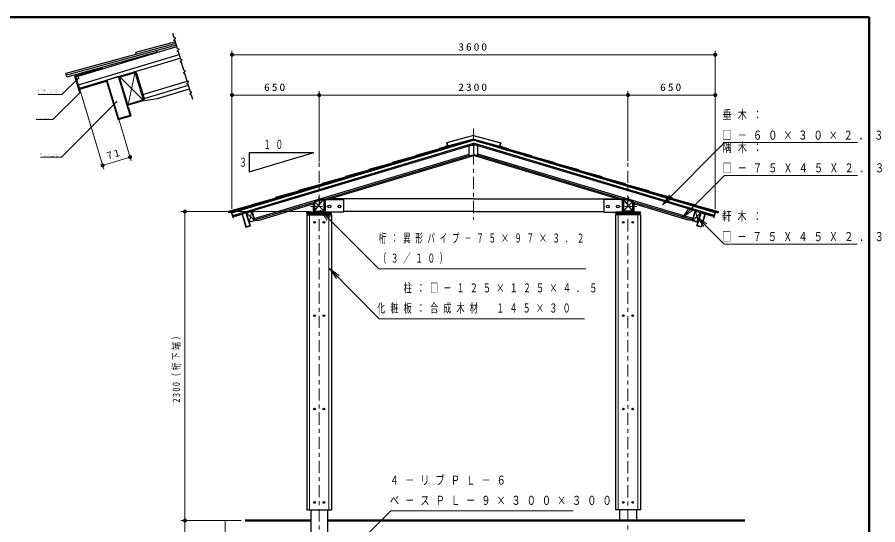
# Model space of a CAD drawing. Units: millimetres on the paper, with parts at other scales. Extents: x -385 to 2, y 0 to 267.
# Drawn here: x -211.6 to 2.1, y 141.1 to 267 of the extents above; entities that cross this region are included whole.
import ezdxf
from ezdxf.enums import TextEntityAlignment as Align

# ---------------------------------------------------------------- set-up
doc = ezdxf.new("R2010")
doc.units = ezdxf.units.MM
doc.linetypes.add('USER2', pattern=[6, 3, -1, 1, -1])
doc.layers.add('LY_1', color=7, linetype='Continuous', lineweight=25)
doc.styles.add('ＭＳ ゴシック', font='')
doc.styles.get('ＭＳ ゴシック').set_extended_font_data('MS Gothic')

# ---------------------------------------------------------------- blocks, each defined once
blk = doc.blocks.new('filled_dot')
at = {"color": 0, "linetype": 'Continuous', "lineweight": -2, "const_width": 1.25}
blk.add_lwpolyline([(-0.625, 0, 1), (0.625, 0, 1)], format="xyb", close=True, dxfattribs=at)

msp = doc.modelspace()

# ---------------------------------------------------------------- linework, layer by layer
at = {"layer": 'LY_1', "lineweight": 50}
for p, q in [((0, 267), (-385, 267)), ((0, 0), (0, 267)), ((-154.989, 142.138), (-138.659, 142.138)), ((-134.492, 142.138), (-30.901, 142.138))]:
    msp.add_line(p, q, dxfattribs=at)
at = {"layer": 'LY_1', "color": 40}
for p, q in [((-172.293, 260.929), (-182.155, 258.233)), ((-172.164, 260.497), (-199.448, 253.04)), ((-172.034, 260.066), (-199.329, 252.606)), ((-196.969, 252.247), (-171.941, 259.755)), ((-176.815, 258.295), (-176.934, 258.729)), ((-176.815, 258.293), (-199.21, 252.172)), ((-196.365, 250.235), (-171.338, 257.744)), ((-182.157, 258.234), (-182.032, 257.801)), ((-197.218, 252.381), (-190.262, 254.468)), ((-199.21, 252.173), (-199.447, 253.041)), ((-196.011, 248.358), (-197.218, 252.381)), ((-196.107, 249.373), (-196.969, 252.247)), ((-186.394, 252.288), (-189.268, 251.426)), ((-183.521, 242.71), (-186.394, 252.288)), ((-196.049, 249.182), (-189.401, 251.176)), ((-189.401, 251.176), (-186.528, 241.599)), ((-189.268, 251.426), (-186.394, 241.848)), ((-195.819, 248.416), (-196.049, 249.182)), ((-196.011, 248.358), (-195.819, 248.416)), ((-183.272, 242.576), (-183.904, 244.683)), ((-186.528, 241.599), (-183.272, 242.576)), ((-186.394, 241.848), (-183.521, 242.71)), ((-98.242, 237.691), (-104.966, 235.853)), ((-98.242, 237.622), (-104.884, 235.806)), ((-98.242, 237.691), (-91.519, 235.853)), ((-98.242, 237.622), (-91.601, 235.806)), ((-158.242, 218.504), (-98.242, 236.504)), ((-158.041, 217.833), (-98.242, 235.773)), ((-99.273, 236.2), (-118.438, 230.961)), ((-98.242, 236.637), (-112.627, 232.705)), ((-98.242, 236.792), (-106.816, 234.449)), ((-104.755, 235.081), (-105.334, 234.923)), ((-104.966, 235.853), (-104.755, 235.081)), ((-104.884, 235.806), (-104.673, 235.035)), ((-98.242, 236.792), (-89.668, 234.449)), ((-98.242, 236.637), (-83.857, 232.705)), ((-38.243, 218.504), (-98.242, 236.504)), ((-38.444, 217.833), (-98.242, 235.773)), ((-97.212, 236.2), (-78.046, 230.961)), ((-91.601, 235.806), (-91.812, 235.035)), ((-91.519, 235.853), (-91.73, 235.081)), ((-91.73, 235.081), (-91.151, 234.923)), ((-105.084, 234.456), (-124.249, 229.218)), ((-106.817, 234.449), (-106.775, 234.305)), ((-91.401, 234.456), (-72.236, 229.218)), ((-89.668, 234.449), (-89.71, 234.305)), ((-116.706, 230.969), (-135.871, 225.73)), ((-110.895, 232.712), (-130.06, 227.474)), ((-118.439, 230.962), (-118.397, 230.818)), ((-116.748, 231.113), (-116.706, 230.969)), ((-112.628, 232.706), (-112.586, 232.561)), ((-110.937, 232.857), (-110.895, 232.713)), ((-85.548, 232.857), (-85.59, 232.713)), ((-85.59, 232.712), (-66.425, 227.474)), ((-83.857, 232.706), (-83.899, 232.561)), ((-79.737, 231.113), (-79.779, 230.969)), ((-79.779, 230.969), (-60.614, 225.73)), ((-78.046, 230.962), (-78.088, 230.818)), ((-122.517, 229.225), (-141.691, 223.984)), ((-124.25, 229.218), (-124.208, 229.074)), ((-122.559, 229.369), (-122.517, 229.225)), ((-73.926, 229.369), (-73.968, 229.225)), ((-73.968, 229.225), (-54.794, 223.984)), ((-72.235, 229.218), (-72.277, 229.074)), ((-128.328, 227.481), (-147.493, 222.243)), ((-130.061, 227.474), (-130.019, 227.33)), ((-128.37, 227.626), (-128.328, 227.482)), ((-68.115, 227.626), (-68.157, 227.482)), ((-68.157, 227.481), (-48.992, 222.243)), ((-66.424, 227.474), (-66.466, 227.33)), ((-134.139, 225.737), (-153.304, 220.499)), ((-135.872, 225.731), (-135.83, 225.587)), ((-134.181, 225.882), (-134.139, 225.738)), ((-62.304, 225.882), (-62.346, 225.738)), ((-62.346, 225.737), (-43.181, 220.499)), ((-60.613, 225.731), (-60.655, 225.587)), ((-139.951, 223.993), (-159.068, 218.768)), ((-145.711, 222.263), (-159.029, 218.623)), ((-147.494, 222.243), (-147.452, 222.099)), ((-145.712, 222.264), (-145.751, 222.408)), ((-141.683, 223.987), (-141.641, 223.843)), ((-139.992, 224.138), (-139.95, 223.994)), ((-56.493, 224.138), (-56.535, 223.994)), ((-56.534, 223.993), (-37.417, 218.768)), ((-54.802, 223.987), (-54.844, 223.843)), ((-50.773, 222.264), (-50.734, 222.408)), ((-50.773, 222.263), (-37.456, 218.623)), ((-48.991, 222.243), (-49.033, 222.099)), ((-151.524, 220.519), (-158.989, 218.479)), ((-153.305, 220.499), (-153.263, 220.355)), ((-151.524, 220.52), (-151.564, 220.664)), ((-44.961, 220.52), (-44.921, 220.664)), ((-44.961, 220.519), (-37.496, 218.479)), ((-43.18, 220.499), (-43.222, 220.355)), ((-158.989, 218.479), (-159.068, 218.768)), ((-158.325, 218.548), (-156.006, 219.244)), ((-157.923, 217.207), (-158.325, 218.548)), ((-157.954, 217.546), (-158.242, 218.504)), ((-157.935, 217.482), (-155.719, 218.147)), ((-155.719, 218.147), (-154.762, 214.954)), ((-154.717, 218.517), (-155.675, 218.23)), ((-155.675, 218.23), (-154.717, 215.037)), ((-153.759, 215.325), (-154.717, 218.517)), ((-139.659, 217.971), (-133.492, 217.971)), ((-139.659, 217.971), (-139.659, 144.805)), ((-133.492, 217.971), (-133.492, 144.805)), ((-56.826, 217.971), (-62.992, 217.971)), ((-62.992, 217.971), (-62.992, 144.805)), ((-56.826, 217.971), (-56.826, 144.805)), ((-42.726, 215.325), (-41.768, 218.517)), ((-41.768, 218.517), (-40.81, 218.23)), ((-40.81, 218.23), (-41.768, 215.037)), ((-40.765, 218.147), (-41.723, 214.954)), ((-38.55, 217.482), (-40.765, 218.147)), ((-38.16, 218.548), (-40.479, 219.244)), ((-38.562, 217.207), (-38.16, 218.548)), ((-38.53, 217.546), (-38.243, 218.504)), ((-37.496, 218.479), (-37.417, 218.768)), ((-157.859, 217.227), (-157.935, 217.482)), ((-157.923, 217.207), (-157.859, 217.227)), ((-153.676, 215.28), (-153.887, 215.982)), ((-42.809, 215.28), (-42.598, 215.982)), ((-38.626, 217.227), (-38.55, 217.482)), ((-38.562, 217.207), (-38.626, 217.227)), ((-154.762, 214.954), (-153.676, 215.28)), ((-154.717, 215.037), (-153.759, 215.325)), ((-41.723, 214.954), (-42.809, 215.28)), ((-41.768, 215.037), (-42.726, 215.325))]:
    msp.add_line(p, q, dxfattribs=at)
at = {"layer": 'LY_1', "lineweight": 13}
for p, q in [((-158.243, 219.504), (-158.243, 258.691)), ((-38.242, 219.504), (-38.242, 258.691)), ((-158.243, 257.691), (-38.242, 257.691)), ((-183.931, 245.677), (-182.392, 253.009)), ((-185.821, 251.98), (-180.502, 246.706)), ((-195.79, 248.32), (-190.339, 230.148)), ((-136.576, 231.181), (-136.576, 248.691)), ((-59.909, 231.381), (-59.909, 248.691)), ((-195.532, 247.458), (-190.08, 229.286)), ((-158.243, 247.691), (-136.576, 247.691)), ((-136.576, 247.691), (-59.909, 247.691)), ((-59.909, 247.691), (-38.242, 247.691)), ((-186.365, 241.752), (-183.5, 232.2)), ((-186.107, 240.89), (-183.241, 231.338)), ((-183.529, 232.296), (-190.368, 230.244)), ((-183.529, 232.296), (-190.368, 230.244)), ((-51.368, 220.454), (-49.602, 222.93)), ((-51.368, 220.454), (-49.248, 222.577)), ((-48.894, 222.223), (-51.368, 220.454)), ((-138.612, 218.805), (-170.909, 218.805)), ((-169.909, 142.138), (-169.909, 218.805)), ((-154.526, 218.415), (-152.753, 216.657)), ((-153.896, 216.314), (-153.383, 218.758)), ((-136.329, 219.159), (-134.213, 217.033)), ((-136.329, 219.159), (-133.858, 217.386)), ((-134.567, 216.68), (-136.329, 219.159)), ((-46.37, 217.324), (-44.606, 219.802)), ((-46.37, 217.324), (-44.252, 219.449)), ((-43.898, 219.096), (-46.37, 217.324)), ((-41.959, 218.415), (-43.732, 216.657)), ((-42.589, 216.314), (-43.102, 218.758)), ((-42.804, 217.524), (-40.687, 215.398)), ((-42.804, 217.524), (-40.333, 215.751)), ((-41.041, 215.046), (-42.804, 217.524)), ((-134.051, 204.691), (-131.943, 202.556)), ((-134.051, 204.691), (-131.587, 202.907)), ((-132.299, 202.205), (-134.051, 204.691)), ((-155.989, 142.138), (-170.909, 142.138)), ((-155.989, 142.138), (-170.909, 142.138)), ((-169.909, 112.138), (-169.909, 142.138)), ((-159.909, 135.399), (-159.909, 142.138))]:
    msp.add_line(p, q, dxfattribs=at)
at = {"layer": 'LY_1'}
for p, q in [((-196.107, 249.374), (-171.079, 256.883)), ((-179.925, 246.383), (-182.084, 253.581)), ((-196.511, 251.817), (-196.263, 251.994)), ((-196.263, 251.994), (-196.476, 251.781)), ((-196.263, 251.994), (-196.44, 251.746)), ((-180.36, 247.834), (-169.355, 251.136)), ((-180.07, 246.869), (-169.066, 250.171)), ((-196.212, 248.182), (-195.965, 248.36)), ((-195.965, 248.36), (-196.177, 248.147)), ((-195.965, 248.36), (-196.142, 248.112)), ((-176.743, 246.807), (-168.774, 249.198)), ((-187.031, 245.914), (-186.784, 246.091)), ((-186.784, 246.091), (-186.996, 245.878)), ((-186.784, 246.091), (-186.961, 245.843)), ((-179.925, 246.383), (-176.743, 246.807)), ((-157.955, 217.546), (-98.242, 235.46)), ((-99.303, 235.142), (-98.242, 235.283)), ((-99.303, 232.708), (-99.303, 235.142)), ((-38.53, 217.546), (-98.242, 235.46)), ((-98.242, 235.283), (-98.242, 232.849)), ((-97.182, 235.142), (-98.242, 235.283)), ((-98.242, 235.283), (-98.242, 232.849)), ((-97.182, 232.708), (-97.182, 235.142)), ((-153.945, 228.625), (-137.945, 233.425)), ((-153.944, 233.425), (-137.944, 233.425)), ((-153.944, 233.425), (-153.944, 228.625)), ((-152.706, 217.033), (-99.303, 233.054)), ((-43.779, 217.033), (-97.182, 233.054)), ((-135.309, 221.901), (-99.287, 232.708)), ((-135.076, 221.618), (-98.226, 232.673)), ((-99.303, 232.708), (-98.242, 232.849)), ((-61.409, 221.618), (-98.259, 232.673)), ((-97.182, 232.708), (-98.242, 232.849)), ((-61.176, 221.901), (-97.198, 232.708)), ((-152.609, 216.711), (-137.809, 221.151)), ((-151.5, 216.69), (-138.042, 220.728)), ((-138.059, 221.029), (-137.825, 221.029)), ((-138.059, 221.029), (-138.059, 218.805)), ((-137.825, 221.129), (-137.825, 219.018)), ((-137.719, 221.129), (-137.719, 219.018)), ((-137.7, 221.19), (-135.463, 218.943)), ((-137.692, 218.947), (-135.477, 221.838)), ((-137.673, 221.334), (-135.6, 221.956)), ((-137.643, 221.232), (-135.569, 221.854)), ((-137.374, 221.424), (-137.431, 221.615)), ((-135.777, 221.903), (-135.835, 222.094)), ((-135.432, 221.751), (-135.432, 219.018)), ((-135.325, 221.779), (-135.092, 221.779)), ((-135.325, 221.751), (-135.325, 219.018)), ((-135.092, 221.779), (-135.092, 218.805)), ((-134.897, 221.671), (-134.265, 221.779)), ((-134.265, 221.779), (-130.559, 221.779)), ((-98.242, 221.965), (-133.919, 221.965)), ((-130.559, 221.779), (-130.559, 218.605)), ((-98.242, 221.965), (-62.566, 221.965)), ((-65.926, 221.779), (-65.926, 218.605)), ((-62.22, 221.779), (-65.926, 221.779)), ((-61.588, 221.671), (-62.22, 221.779)), ((-61.159, 221.779), (-61.393, 221.779)), ((-61.393, 221.779), (-61.393, 218.805)), ((-61.159, 221.751), (-61.159, 219.018)), ((-61.053, 221.751), (-61.053, 219.018)), ((-58.785, 221.19), (-61.022, 218.943)), ((-58.793, 218.947), (-61.008, 221.838)), ((-58.842, 221.232), (-60.915, 221.854)), ((-58.811, 221.334), (-60.885, 221.956)), ((-60.708, 221.903), (-60.65, 222.094)), ((-59.111, 221.424), (-59.054, 221.615)), ((-58.766, 221.129), (-58.766, 219.018)), ((-43.876, 216.711), (-58.676, 221.151)), ((-58.659, 221.129), (-58.659, 219.018)), ((-58.426, 221.029), (-58.659, 221.029)), ((-44.985, 216.69), (-58.443, 220.728)), ((-58.426, 221.029), (-58.426, 218.805)), ((-152.561, 216.549), (-153.28, 218.949)), ((-139.659, 218.304), (-139.659, 218.604)), ((-139.659, 218.604), (-133.492, 218.604)), ((-139.659, 218.304), (-133.492, 218.304)), ((-138.659, 218.304), (-138.659, 217.971)), ((-130.559, 218.605), (-137.86, 218.605)), ((-137.612, 218.911), (-135.539, 218.911)), ((-135.539, 218.805), (-137.612, 218.805)), ((-134.492, 218.304), (-134.492, 217.971)), ((-133.492, 218.304), (-133.492, 218.604)), ((-98.242, 218.805), (-130.559, 218.805)), ((-98.242, 218.805), (-65.926, 218.805)), ((-65.926, 218.605), (-58.625, 218.605)), ((-62.992, 218.304), (-62.992, 218.604)), ((-56.826, 218.604), (-62.992, 218.604)), ((-56.826, 218.304), (-62.992, 218.304)), ((-61.992, 218.304), (-61.992, 217.971)), ((-58.873, 218.911), (-60.946, 218.911)), ((-60.946, 218.805), (-58.873, 218.805)), ((-57.826, 218.304), (-57.826, 217.971)), ((-56.826, 218.304), (-56.826, 218.604)), ((-43.924, 216.549), (-43.204, 218.949)), ((-152.561, 216.549), (-151.5, 216.69)), ((-43.924, 216.549), (-44.985, 216.69)), ((-139.659, 144.805), (-133.492, 144.805)), ((-138.659, 144.805), (-138.659, 142.138)), ((-134.492, 144.805), (-134.492, 142.138)), ((-56.826, 144.805), (-62.992, 144.805)), ((-61.992, 144.805), (-61.992, 142.138)), ((-57.826, 144.805), (-57.826, 142.138)), ((-138.659, 142.138), (-138.659, 127.438)), ((-134.492, 142.138), (-134.492, 127.438))]:
    msp.add_line(p, q, dxfattribs=at)
at = {"layer": 'LY_1', "color": 3}
for p, q in [((-185.954, 252.42), (-182.525, 253.449)), ((-185.888, 252.2), (-182.459, 253.229)), ((-180.281, 246.772), (-182.172, 253.075)), ((-181.952, 253.141), (-180.061, 246.838)), ((-184.371, 245.545), (-186.262, 251.848)), ((-184.151, 245.611), (-186.042, 251.914)), ((-183.865, 245.457), (-180.436, 246.486)), ((-180.37, 246.265), (-183.799, 245.237)), ((-154.043, 216.27), (-154.673, 218.371)), ((-153.969, 216.292), (-154.6, 218.393)), ((-154.57, 218.562), (-153.427, 218.904)), ((-154.548, 218.488), (-153.405, 218.831)), ((-152.679, 216.679), (-153.31, 218.78)), ((-153.236, 218.802), (-152.606, 216.701)), ((-43.249, 218.802), (-43.879, 216.701)), ((-43.805, 216.679), (-43.175, 218.78)), ((-41.937, 218.488), (-43.08, 218.831)), ((-41.915, 218.562), (-43.058, 218.904)), ((-42.516, 216.292), (-41.885, 218.393)), ((-42.442, 216.27), (-41.812, 218.371)), ((-153.874, 216.24), (-152.731, 216.583)), ((-152.709, 216.51), (-153.852, 216.167)), ((-43.776, 216.51), (-42.633, 216.167)), ((-42.611, 216.24), (-43.754, 216.583))]:
    msp.add_line(p, q, dxfattribs=at)
at = {"layer": 'LY_1', "linetype": 'USER2', "lineweight": 13}
for p, q in [((-98.242, 239.429), (-98.242, 216.808)), ((-98.242, 239.429), (-98.242, 216.808)), ((-98.242, 239.429), (-98.242, 216.808)), ((-136.576, 234.927), (-136.576, 110.549)), ((-59.909, 234.881), (-59.909, 136.268)), ((-136.395, 221.063), (-136.773, 222.322)), ((-60.09, 221.063), (-59.712, 222.322)), ((-138.754, 220.055), (-134.643, 220.055)), ((-57.731, 220.055), (-61.841, 220.055))]:
    msp.add_line(p, q, dxfattribs=at)
at = {"layer": 'LY_1', "color": 40, "lineweight": 13}
for p, q in [((-138.992, 217.971), (-138.992, 144.805)), ((-134.159, 217.971), (-134.159, 144.805)), ((-62.326, 217.971), (-62.326, 144.805)), ((-57.492, 217.971), (-57.492, 144.805))]:
    msp.add_line(p, q, dxfattribs=at)
at = {"layer": 'LY_1'}
msp.add_lwpolyline([(-167.987, 246.576), (-168.325, 247.699), (-168.714, 247.791), (-168.165, 248.374), (-168.554, 248.466), (-169.129, 250.381), (-169.518, 250.473), (-168.97, 251.056), (-169.359, 251.148), (-169.934, 253.063), (-170.323, 253.155), (-169.774, 253.738), (-170.164, 253.83), (-170.738, 255.745), (-171.128, 255.837), (-170.579, 256.419), (-170.968, 256.511), (-171.543, 258.427), (-171.932, 258.519), (-171.383, 259.101), (-171.773, 259.193), (-172.347, 261.109), (-172.737, 261.201), (-172.188, 261.783), (-172.577, 261.875), (-172.914, 262.999)], dxfattribs=at)
at = {"layer": 'LY_1', "lineweight": 13}
for points in [[(-196.263, 251.994), (-200.454, 247.803), (-206.327, 247.803)], [(-195.965, 248.36), (-202.681, 241.611), (-206.828, 241.611)], [(-186.784, 246.091), (-200.556, 232.319), (-205.789, 232.319)], [(-51.368, 220.454), (-35.95, 235.887), (-2.95, 235.887)], [(-46.37, 217.324), (-35.95, 227.775), (-2.95, 227.775)], [(-136.329, 219.159), (-121.794, 204.561), (-70.373, 204.561)], [(-42.804, 217.524), (-36.031, 210.727), (-3.031, 210.727)], [(-134.051, 204.691), (-121.725, 192.207), (-70.719, 192.207)], [(-135.819, 127.514), (-118.797, 144.583), (-73.545, 144.583)]]:
    msp.add_lwpolyline(points, dxfattribs=at)
at = {"layer": 'LY_1'}
for centre, radius in [((-134.059, 220.055), 0.35), ((-131.559, 220.055), 0.35), ((-64.926, 220.055), 0.35), ((-62.426, 220.055), 0.35), ((-137.742, 216.137), 0.208), ((-135.409, 216.137), 0.208), ((-61.076, 216.137), 0.208), ((-58.742, 216.137), 0.208), ((-137.742, 192.971), 0.208), ((-135.409, 192.971), 0.208), ((-61.076, 192.971), 0.208), ((-58.742, 192.971), 0.208), ((-137.742, 169.804), 0.208), ((-135.409, 169.804), 0.208), ((-61.076, 169.804), 0.208), ((-58.742, 169.804), 0.208), ((-137.742, 146.638), 0.208), ((-135.409, 146.638), 0.208), ((-61.076, 146.638), 0.208), ((-58.742, 146.638), 0.208)]:
    msp.add_circle(centre, radius, dxfattribs=at)
at = {"layer": 'LY_1', "color": 3}
for centre, radius, start, end in [((-185.821, 251.98), 0.46, 106.69924, 196.69924), ((-185.821, 251.98), 0.23, 106.69924, 196.69924), ((-182.392, 253.009), 0.46, 16.69924, 106.69924), ((-182.392, 253.009), 0.23, 16.69924, 106.69924), ((-180.502, 246.706), 0.23, 286.69924, 16.69924), ((-180.502, 246.706), 0.46, 286.69924, 16.69924), ((-183.931, 245.677), 0.46, 196.69924, 286.69924), ((-183.931, 245.677), 0.23, 196.69924, 286.69924), ((-154.526, 218.415), 0.153, 106.69924, 196.69924), ((-154.526, 218.415), 0.0767, 106.69924, 196.69924), ((-153.383, 218.758), 0.153, 16.69924, 106.69924), ((-153.383, 218.758), 0.0767, 16.69924, 106.69924), ((-43.102, 218.758), 0.153, 73.30076, 163.30076), ((-43.102, 218.758), 0.0767, 73.30076, 163.30076), ((-41.959, 218.415), 0.0767, 343.30076, 73.30076), ((-41.959, 218.415), 0.153, 343.30076, 73.30076), ((-153.896, 216.314), 0.153, 196.69924, 286.69924), ((-153.896, 216.314), 0.0767, 196.69924, 286.69924), ((-152.753, 216.657), 0.0767, 286.69924, 16.69924), ((-152.753, 216.657), 0.153, 286.69924, 16.69924), ((-43.732, 216.657), 0.153, 163.30076, 253.30076), ((-43.732, 216.657), 0.0767, 163.30076, 253.30076), ((-42.589, 216.314), 0.153, 253.30076, 343.30076), ((-42.589, 216.314), 0.0767, 253.30076, 343.30076)]:
    msp.add_arc(centre, radius, start, end, dxfattribs=at)
at = {"layer": 'LY_1'}
for centre, radius, start, end in [((-137.612, 221.129), 0.213, 106.70001, 179.99996), ((-137.612, 221.129), 0.107, 106.70001, 179.99996), ((-135.539, 221.751), 0.213, 0, 106.70002), ((-135.539, 221.751), 0.107, 0, 106.70006), ((-60.946, 221.751), 0.213, 73.29998, 180), ((-60.946, 221.751), 0.107, 73.29994, 180), ((-58.873, 221.129), 0.107, 0.00004, 73.29999), ((-58.873, 221.129), 0.213, 0.00004, 73.29999), ((-137.859, 218.805), 0.2, 179.99999, 270), ((-137.612, 219.018), 0.213, 179.99998, 270.00003), ((-137.612, 219.018), 0.107, 179.99998, 270.00003), ((-135.539, 219.018), 0.107, 270.00002, 0), ((-135.539, 219.018), 0.213, 270.00002, 0), ((-135.292, 218.805), 0.2, 270, 0), ((-61.193, 218.805), 0.2, 180, 270), ((-60.946, 219.018), 0.213, 180, 269.99998), ((-60.946, 219.018), 0.107, 180, 269.99998), ((-58.873, 219.018), 0.107, 269.99997, 0.00002), ((-58.873, 219.018), 0.213, 269.99997, 0.00002), ((-58.626, 218.805), 0.2, 270, 0.00001)]:
    msp.add_arc(centre, radius, start, end, dxfattribs=at)

# ---------------------------------------------------------------- block references
at = {"layer": 'LY_1', "lineweight": 13, "xscale": 0.4, "yscale": 0.4}
for p in [(-158.243, 257.691), (-158.243, 247.691)]:
    msp.add_blockref('filled_dot', p, dxfattribs=at)
at = {"layer": 'LY_1', "lineweight": 13}
for p, xscale, yscale, rotation in [((-38.242, 257.691), 0.4, 0.4, 180), ((-136.576, 247.691), 0.4, 0.4, 180), ((-59.909, 247.691), 0.4, 0.4, 180), ((-38.242, 247.691), 0.4, 0.4, 180), ((-183.529, 232.296), 0.4, 0.4, 196.7), ((-190.368, 230.244), 0.4, 0.4, 16.7), ((-183.529, 232.296), 0.04, 0.04, 196.7), ((-190.368, 230.244), 0.04, 0.04, 16.7), ((-169.909, 218.805), 0.4, 0.4, 270), ((-169.909, 142.138), 0.4, 0.4, 90), ((-169.909, 142.138), 0.4, 0.4, 270)]:
    msp.add_blockref('filled_dot', p, dxfattribs=dict(at, xscale=xscale, yscale=yscale, rotation=rotation))

# ---------------------------------------------------------------- texts
at = {"layer": 'LY_1', "style": 'ＭＳ ゴシック', "width": 0.6}
msp.add_text('３', height=2.199, dxfattribs=at).set_placement((-155.485, 230.982), align=Align.MIDDLE_CENTER)
at = {"layer": 'LY_1', "style": 'ＭＳ ゴシック'}
for s, insert, char_height, attachment_point in [('\\T1.33;\\W1.15;3600', (-98.242, 258.691), 1.833, 8), ('\\T1.33;\\W1.15;650', (-147.409, 248.691), 1.833, 8), ('\\T1.33;\\W1.15;2300', (-98.242, 248.691), 1.833, 8), ('\\T1.33;\\W1.15;650', (-49.076, 248.691), 1.833, 8), ('\\T1.64;\\W0.6;屋\u3000根：コロニアル葺（差し棟仕様）', (-206.369, 248.898), 0.2199, 4), ('\\T1.64;\\W0.6;野地板：杉上小節複合板\u3000３０ｔ\u3000', (-206.369, 247.898), 0.2199, 4), ('\\T1.64;\\W0.6;下\u3000地：アスファルトルーフィング', (-206.369, 248.398), 0.2199, 4), ('\\T1.64;\\W0.75;垂木：', (-36.469, 242.687), 2.199, 4), ('\\T1.64;\\W0.6;水切り：ガルバリウム鋼板', (-206.87, 241.876), 0.2199, 4), ('\\T1.64;\\W0.75;□－６０×３０×２．３', (-36.469, 237.687), 2.199, 4), ('\\T1.64;\\W0.6;１０', (-147.403, 235.412), 2.199, 5), ('\\T1.64;\\W0.75;隅木：', (-36.472, 234.575), 2.199, 4), ('\\T1.64;\\W0.6;鼻隠し：杉上小節\u3000１００×３０', (-205.831, 232.999), 0.2199, 4), ('\\T1.64;\\W0.6;\u3000\u3000\u3000（ガルバリウム鋼板仕上げ）', (-205.831, 232.499), 0.2199, 4), ('\\T1.64;\\W0.75;□－７５Ｘ４５Ｘ２．３', (-36.472, 229.575), 2.199, 4), ('\\T1.64;\\W0.75;軒木：', (-36.554, 217.527), 2.199, 4), ('\\T1.64;\\W0.75;□－７５Ｘ４５Ｘ２．３', (-36.554, 212.527), 2.199, 4), ('\\T1.64;\\W0.6;桁：異形パイプ－７５×９７×３．２', (-121.79, 212.061), 2.199, 4), ('\\T1.64;\\W0.6;（３／１０）\u3000\u3000\u3000\u3000\u3000\u3000\u3000\u3000\u3000\u3000\u3000', (-121.79, 207.061), 2.199, 4), ('\\T1.64;\\W0.65;\u3000\u3000柱：□－１２５×１２５×４．５', (-122.168, 199.707), 2.199, 4), ('\\T1.64;\\W0.65;化粧板：合成木材\u3000１４５×３０\u3000\u3000', (-122.168, 194.707), 2.199, 4), ('\\T1.64;\\W0.75;４－リブＰＬ－６', (-119.054, 152.083), 2.199, 4), ('\\T1.64;\\W0.75;ベ－スＰＬ－９×３００×３００', (-119.054, 147.083), 2.199, 4)]:
    msp.add_mtext(s, dxfattribs=dict(at, insert=insert, char_height=char_height, attachment_point=attachment_point))
at = {"layer": 'LY_1', "attachment_point": 8, "style": 'ＭＳ ゴシック'}
for s, insert, char_height, rotation in [('\\T1.34;\\W1.1;71', (-187.236, 232.228), 1.833, 16.699), ('\\T1.34;\\W1.1;71', (-187.236, 232.228), 0.1833, 16.699), ('\\T1.32;\\W0.75;2300（桁下端）', (-170.909, 180.471), 1.833, 90)]:
    msp.add_mtext(s, dxfattribs=dict(at, insert=insert, char_height=char_height, rotation=rotation))

doc.saveas('drawing.dxf')
